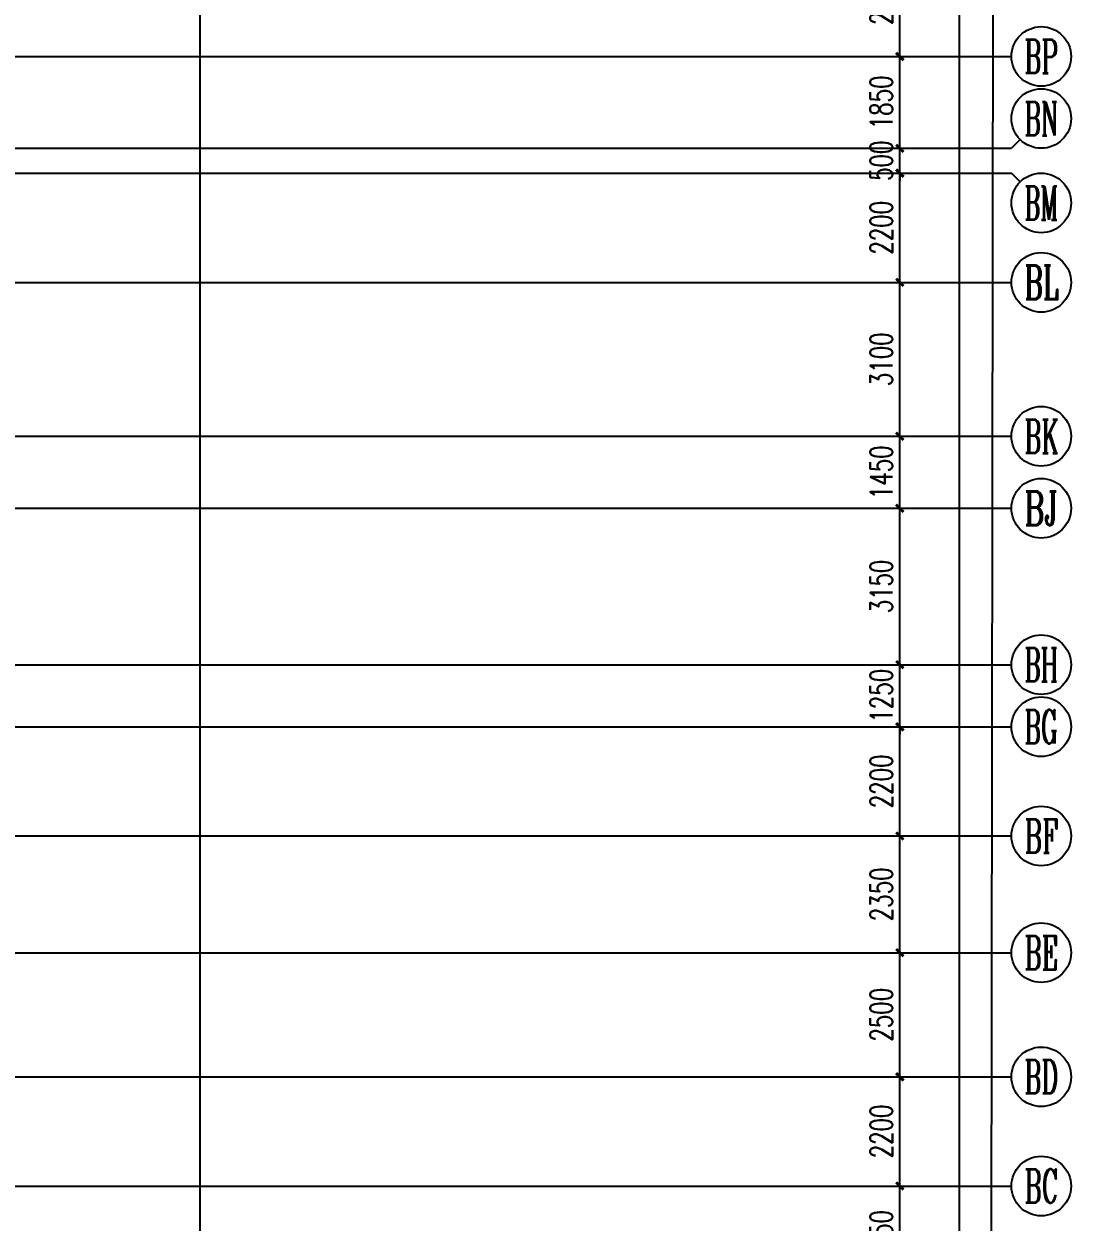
# Model space of a CAD drawing. Extents: x 369444 to 684549, y -549309 to 575337.
# Drawn here: x 610674 to 631771, y 176532 to 200661 of the extents above; entities that cross this region are included whole.
import ezdxf
from ezdxf.enums import TextEntityAlignment as Align

# ---------------------------------------------------------------- set-up
doc = ezdxf.new("R2010")
doc.units = 0
doc.header["$LTSCALE"] = 1000
doc.header["$MEASUREMENT"] = 0
for name, color, linetype in [('AXIS', 3, 'Continuous'), ('AXIS_TEXT', 7, 'Continuous'), ('DOTE', 1, 'Continuous')]:
    doc.layers.add(name, color=color, linetype=linetype)
doc.layers.add('不要动图层', color=140, linetype='Continuous', plot=False)
doc.styles.add('_TCH_AXIS', font='COMPLEX', dxfattribs={"bigfont": 'GBCBIG'})
doc.styles.add('_TCH_DIM_T3', font='SIMPLEX', dxfattribs={"width": 0.705882, "bigfont": 'GBCBIG'})
doc.styles.add('COMPLEX', font='COMPLEX')
doc.dimstyles.new('_TCH_ARCH&&150', dxfattribs={"dimtxt": 446.25, "dimasz": 150, "dimexe": 375, "dimexo": 450, "dimgap": 150, "dimtad": 1, "dimdec": 0, "dimzin": 0, "dimdsep": 46, "dimtxsty": '_TCH_DIM_T3', "dimblk": 'ARCHTICK', "dimcen": 0.09, "dimclrt": 7, "dimazin": 2, "dimtfac": 1, "dimtdec": 0, "dimtix": 1, "dimtmove": 2, "dimatfit": 3, "dimfxl": 0, "dimtolj": 1, "dimtzin": 0, "dimarcsym": 0})

# ---------------------------------------------------------------- blocks, each defined once
blk = doc.blocks.new('_ArchTick')
at = {"color": 0, "linetype": 'ByBlock', "const_width": 0.4}
blk.add_lwpolyline([(-0.5, -0.5), (0.5, 0.5)], dxfattribs=at)
blk = doc.blocks.new('*D829')
at = {"layer": 'AXIS', "color": 0, "lineweight": -2, "transparency": 16777216}
for p, q in [((625021, 177257), (628696, 177257)), ((628321, 175207), (628321, 177257)), ((625021, 175207), (628696, 175207))]:
    blk.add_line(p, q, dxfattribs=at)
at = {"layer": 'Defpoints', "color": 0, "transparency": 16777216}
for p in [(624571, 177257), (628321, 177257), (624571, 175207)]:
    blk.add_point(p, dxfattribs=at)
at = {"layer": 'AXIS', "color": 0, "lineweight": -2, "transparency": 16777216, "xscale": 150, "yscale": 150, "zscale": 150}
for p, rotation in [((628321, 177257), 90), ((628321, 175207), 270)]:
    blk.add_blockref('_ArchTick', p, dxfattribs=dict(at, rotation=rotation))
at = {"layer": 'AXIS', "color": 7, "lineweight": -2, "transparency": 16777216, "insert": (627948, 176232), "char_height": 446.2, "attachment_point": 5, "rotation": 90, "style": '_TCH_DIM_T3'}
blk.add_mtext('\\A1;2050', dxfattribs=at)
blk = doc.blocks.new('*D830')
at = {"layer": 'AXIS', "color": 0, "lineweight": -2, "transparency": 16777216}
for p, q in [((625021, 179457), (628696, 179457)), ((628321, 177257), (628321, 179457)), ((625021, 177257), (628696, 177257))]:
    blk.add_line(p, q, dxfattribs=at)
at = {"layer": 'Defpoints', "color": 0, "transparency": 16777216}
for p in [(624571, 179457), (628321, 179457), (624571, 177257)]:
    blk.add_point(p, dxfattribs=at)
at = {"layer": 'AXIS', "color": 0, "lineweight": -2, "transparency": 16777216, "xscale": 150, "yscale": 150, "zscale": 150}
for p, rotation in [((628321, 179457), 90), ((628321, 177257), 270)]:
    blk.add_blockref('_ArchTick', p, dxfattribs=dict(at, rotation=rotation))
at = {"layer": 'AXIS', "color": 7, "lineweight": -2, "transparency": 16777216, "insert": (627948, 178357), "char_height": 446.2, "attachment_point": 5, "rotation": 90, "style": '_TCH_DIM_T3'}
blk.add_mtext('\\A1;2200', dxfattribs=at)
blk = doc.blocks.new('*D831')
at = {"layer": 'AXIS', "color": 0, "lineweight": -2, "transparency": 16777216}
for p, q in [((625021, 181957), (628696, 181957)), ((628321, 179457), (628321, 181957)), ((625021, 179457), (628696, 179457))]:
    blk.add_line(p, q, dxfattribs=at)
at = {"layer": 'Defpoints', "color": 0, "transparency": 16777216}
for p in [(624571, 181957), (628321, 181957), (624571, 179457)]:
    blk.add_point(p, dxfattribs=at)
at = {"layer": 'AXIS', "color": 0, "lineweight": -2, "transparency": 16777216, "xscale": 150, "yscale": 150, "zscale": 150}
for p, rotation in [((628321, 181957), 90), ((628321, 179457), 270)]:
    blk.add_blockref('_ArchTick', p, dxfattribs=dict(at, rotation=rotation))
at = {"layer": 'AXIS', "color": 7, "lineweight": -2, "transparency": 16777216, "insert": (627948, 180707), "char_height": 446.2, "attachment_point": 5, "rotation": 90, "style": '_TCH_DIM_T3'}
blk.add_mtext('\\A1;2500', dxfattribs=at)
blk = doc.blocks.new('*D832')
at = {"layer": 'AXIS', "color": 0, "lineweight": -2, "transparency": 16777216}
for p, q in [((625021, 184307), (628696, 184307)), ((628321, 181957), (628321, 184307)), ((625021, 181957), (628696, 181957))]:
    blk.add_line(p, q, dxfattribs=at)
at = {"layer": 'Defpoints', "color": 0, "transparency": 16777216}
for p in [(624571, 184307), (628321, 184307), (624571, 181957)]:
    blk.add_point(p, dxfattribs=at)
at = {"layer": 'AXIS', "color": 0, "lineweight": -2, "transparency": 16777216, "xscale": 150, "yscale": 150, "zscale": 150}
for p, rotation in [((628321, 184307), 90), ((628321, 181957), 270)]:
    blk.add_blockref('_ArchTick', p, dxfattribs=dict(at, rotation=rotation))
at = {"layer": 'AXIS', "color": 7, "lineweight": -2, "transparency": 16777216, "insert": (627948, 183132), "char_height": 446.2, "attachment_point": 5, "rotation": 90, "style": '_TCH_DIM_T3'}
blk.add_mtext('\\A1;2350', dxfattribs=at)
blk = doc.blocks.new('*D833')
at = {"layer": 'AXIS', "color": 0, "lineweight": -2, "transparency": 16777216}
for p, q in [((625021, 186507), (628696, 186507)), ((628321, 184307), (628321, 186507)), ((625021, 184307), (628696, 184307))]:
    blk.add_line(p, q, dxfattribs=at)
at = {"layer": 'Defpoints', "color": 0, "transparency": 16777216}
for p in [(624571, 186507), (628321, 186507), (624571, 184307)]:
    blk.add_point(p, dxfattribs=at)
at = {"layer": 'AXIS', "color": 0, "lineweight": -2, "transparency": 16777216, "xscale": 150, "yscale": 150, "zscale": 150}
for p, rotation in [((628321, 186507), 90), ((628321, 184307), 270)]:
    blk.add_blockref('_ArchTick', p, dxfattribs=dict(at, rotation=rotation))
at = {"layer": 'AXIS', "color": 7, "lineweight": -2, "transparency": 16777216, "insert": (627948, 185407), "char_height": 446.2, "attachment_point": 5, "rotation": 90, "style": '_TCH_DIM_T3'}
blk.add_mtext('\\A1;2200', dxfattribs=at)
blk = doc.blocks.new('*D834')
at = {"layer": 'AXIS', "color": 0, "lineweight": -2, "transparency": 16777216}
for p, q in [((625021, 187757), (628696, 187757)), ((628321, 187757), (628321, 187907)), ((628321, 186507), (628321, 187757)), ((625021, 186507), (628696, 186507)), ((628321, 186507), (628321, 186357))]:
    blk.add_line(p, q, dxfattribs=at)
at = {"layer": 'Defpoints', "color": 0, "transparency": 16777216}
for p in [(624571, 187757), (628321, 187757), (624571, 186507)]:
    blk.add_point(p, dxfattribs=at)
at = {"layer": 'AXIS', "color": 0, "lineweight": -2, "transparency": 16777216, "xscale": 150, "yscale": 150, "zscale": 150}
for p, rotation in [((628321, 187757), 270), ((628321, 186507), 90)]:
    blk.add_blockref('_ArchTick', p, dxfattribs=dict(at, rotation=rotation))
at = {"layer": 'AXIS', "color": 7, "lineweight": -2, "transparency": 16777216, "insert": (627948, 187132), "char_height": 446.2, "attachment_point": 5, "rotation": 90, "style": '_TCH_DIM_T3'}
blk.add_mtext('\\A1;1250', dxfattribs=at)
blk = doc.blocks.new('*D835')
at = {"layer": 'AXIS', "color": 0, "lineweight": -2, "transparency": 16777216}
for p, q in [((625021, 190907), (628696, 190907)), ((628321, 187757), (628321, 190907)), ((625021, 187757), (628696, 187757))]:
    blk.add_line(p, q, dxfattribs=at)
at = {"layer": 'Defpoints', "color": 0, "transparency": 16777216}
for p in [(624571, 190907), (628321, 190907), (624571, 187757)]:
    blk.add_point(p, dxfattribs=at)
at = {"layer": 'AXIS', "color": 0, "lineweight": -2, "transparency": 16777216, "xscale": 150, "yscale": 150, "zscale": 150}
for p, rotation in [((628321, 190907), 90), ((628321, 187757), 270)]:
    blk.add_blockref('_ArchTick', p, dxfattribs=dict(at, rotation=rotation))
at = {"layer": 'AXIS', "color": 7, "lineweight": -2, "transparency": 16777216, "insert": (627948, 189332), "char_height": 446.2, "attachment_point": 5, "rotation": 90, "style": '_TCH_DIM_T3'}
blk.add_mtext('\\A1;3150', dxfattribs=at)
blk = doc.blocks.new('*D836')
at = {"layer": 'AXIS', "color": 0, "lineweight": -2, "transparency": 16777216}
for p, q in [((625021, 192357), (628696, 192357)), ((628321, 190907), (628321, 192357)), ((625021, 190907), (628696, 190907))]:
    blk.add_line(p, q, dxfattribs=at)
at = {"layer": 'Defpoints', "color": 0, "transparency": 16777216}
for p in [(624571, 192357), (628321, 192357), (624571, 190907)]:
    blk.add_point(p, dxfattribs=at)
at = {"layer": 'AXIS', "color": 0, "lineweight": -2, "transparency": 16777216, "xscale": 150, "yscale": 150, "zscale": 150}
for p, rotation in [((628321, 192357), 90), ((628321, 190907), 270)]:
    blk.add_blockref('_ArchTick', p, dxfattribs=dict(at, rotation=rotation))
at = {"layer": 'AXIS', "color": 7, "lineweight": -2, "transparency": 16777216, "insert": (627948, 191632), "char_height": 446.2, "attachment_point": 5, "rotation": 90, "style": '_TCH_DIM_T3'}
blk.add_mtext('\\A1;1450', dxfattribs=at)
blk = doc.blocks.new('*D837')
at = {"layer": 'AXIS', "color": 0, "lineweight": -2, "transparency": 16777216}
for p, q in [((625021, 195457), (628696, 195457)), ((628321, 192357), (628321, 195457)), ((625021, 192357), (628696, 192357))]:
    blk.add_line(p, q, dxfattribs=at)
at = {"layer": 'Defpoints', "color": 0, "transparency": 16777216}
for p in [(624571, 195457), (628321, 195457), (624571, 192357)]:
    blk.add_point(p, dxfattribs=at)
at = {"layer": 'AXIS', "color": 0, "lineweight": -2, "transparency": 16777216, "xscale": 150, "yscale": 150, "zscale": 150}
for p, rotation in [((628321, 195457), 90), ((628321, 192357), 270)]:
    blk.add_blockref('_ArchTick', p, dxfattribs=dict(at, rotation=rotation))
at = {"layer": 'AXIS', "color": 7, "lineweight": -2, "transparency": 16777216, "insert": (627948, 193907), "char_height": 446.2, "attachment_point": 5, "rotation": 90, "style": '_TCH_DIM_T3'}
blk.add_mtext('\\A1;3100', dxfattribs=at)
blk = doc.blocks.new('*D838')
at = {"layer": 'AXIS', "color": 0, "lineweight": -2, "transparency": 16777216}
for p, q in [((625021, 197657), (628696, 197657)), ((628321, 195457), (628321, 197657)), ((625021, 195457), (628696, 195457))]:
    blk.add_line(p, q, dxfattribs=at)
at = {"layer": 'Defpoints', "color": 0, "transparency": 16777216}
for p in [(624571, 197657), (628321, 197657), (624571, 195457)]:
    blk.add_point(p, dxfattribs=at)
at = {"layer": 'AXIS', "color": 0, "lineweight": -2, "transparency": 16777216, "xscale": 150, "yscale": 150, "zscale": 150}
for p, rotation in [((628321, 197657), 90), ((628321, 195457), 270)]:
    blk.add_blockref('_ArchTick', p, dxfattribs=dict(at, rotation=rotation))
at = {"layer": 'AXIS', "color": 7, "lineweight": -2, "transparency": 16777216, "insert": (627948, 196557), "char_height": 446.2, "attachment_point": 5, "rotation": 90, "style": '_TCH_DIM_T3'}
blk.add_mtext('\\A1;2200', dxfattribs=at)
blk = doc.blocks.new('*D839')
at = {"layer": 'AXIS', "color": 0, "lineweight": -2, "transparency": 16777216}
for p, q in [((625021, 198157), (628696, 198157)), ((628321, 198157), (628321, 198307)), ((628321, 197657), (628321, 198157)), ((625021, 197657), (628696, 197657)), ((628321, 197657), (628321, 197507))]:
    blk.add_line(p, q, dxfattribs=at)
at = {"layer": 'Defpoints', "color": 0, "transparency": 16777216}
for p in [(624571, 198157), (628321, 198157), (624571, 197657)]:
    blk.add_point(p, dxfattribs=at)
at = {"layer": 'AXIS', "color": 0, "lineweight": -2, "transparency": 16777216, "xscale": 150, "yscale": 150, "zscale": 150}
for p, rotation in [((628321, 198157), 270), ((628321, 197657), 90)]:
    blk.add_blockref('_ArchTick', p, dxfattribs=dict(at, rotation=rotation))
at = {"layer": 'AXIS', "color": 7, "lineweight": -2, "transparency": 16777216, "insert": (627948, 197907), "char_height": 446.2, "attachment_point": 5, "rotation": 90, "style": '_TCH_DIM_T3'}
blk.add_mtext('\\A1;500', dxfattribs=at)
blk = doc.blocks.new('*D840')
at = {"layer": 'AXIS', "color": 0, "lineweight": -2, "transparency": 16777216}
for p, q in [((625021, 200007), (628696, 200007)), ((628321, 198157), (628321, 200007)), ((625021, 198157), (628696, 198157))]:
    blk.add_line(p, q, dxfattribs=at)
at = {"layer": 'Defpoints', "color": 0, "transparency": 16777216}
for p in [(624571, 200007), (628321, 200007), (624571, 198157)]:
    blk.add_point(p, dxfattribs=at)
at = {"layer": 'AXIS', "color": 0, "lineweight": -2, "transparency": 16777216, "xscale": 150, "yscale": 150, "zscale": 150}
for p, rotation in [((628321, 200007), 90), ((628321, 198157), 270)]:
    blk.add_blockref('_ArchTick', p, dxfattribs=dict(at, rotation=rotation))
at = {"layer": 'AXIS', "color": 7, "lineweight": -2, "transparency": 16777216, "insert": (627948, 199082), "char_height": 446.2, "attachment_point": 5, "rotation": 90, "style": '_TCH_DIM_T3'}
blk.add_mtext('\\A1;1850', dxfattribs=at)
blk = doc.blocks.new('*D841')
at = {"layer": 'AXIS', "color": 0, "lineweight": -2, "transparency": 16777216}
for p, q in [((625021, 202357), (628696, 202357)), ((628321, 200007), (628321, 202357)), ((625021, 200007), (628696, 200007))]:
    blk.add_line(p, q, dxfattribs=at)
at = {"layer": 'Defpoints', "color": 0, "transparency": 16777216}
for p in [(624571, 202357), (628321, 202357), (624571, 200007)]:
    blk.add_point(p, dxfattribs=at)
at = {"layer": 'AXIS', "color": 0, "lineweight": -2, "transparency": 16777216, "xscale": 150, "yscale": 150, "zscale": 150}
for p, rotation in [((628321, 202357), 90), ((628321, 200007), 270)]:
    blk.add_blockref('_ArchTick', p, dxfattribs=dict(at, rotation=rotation))
at = {"layer": 'AXIS', "color": 7, "lineweight": -2, "transparency": 16777216, "insert": (627948, 201182), "char_height": 446.2, "attachment_point": 5, "rotation": 90, "style": '_TCH_DIM_T3'}
blk.add_mtext('\\A1;2350', dxfattribs=at)
blk = doc.blocks.new('*D948')
at = {"layer": 'AXIS', "color": 0, "lineweight": -2, "transparency": 16777216}
for p, q in [((625021, 470507), (629896, 470507)), ((629521, 65157), (629521, 470507)), ((625021, 65157), (629896, 65157))]:
    blk.add_line(p, q, dxfattribs=at)
at = {"layer": 'Defpoints', "color": 0, "transparency": 16777216}
for p in [(624571, 470507), (629521, 470507), (624571, 65157)]:
    blk.add_point(p, dxfattribs=at)
at = {"layer": 'AXIS', "color": 0, "lineweight": -2, "transparency": 16777216, "xscale": 150, "yscale": 150, "zscale": 150}
for p, rotation in [((629521, 470507), 90), ((629521, 65157), 270)]:
    blk.add_blockref('_ArchTick', p, dxfattribs=dict(at, rotation=rotation))
at = {"layer": 'AXIS', "color": 7, "lineweight": -2, "transparency": 16777216, "insert": (629148, 267832), "char_height": 446.2, "attachment_point": 5, "rotation": 90, "style": '_TCH_DIM_T3'}
blk.add_mtext('\\A1;405350', dxfattribs=at)
blk = doc.blocks.new('_AXISO')
blk.add_circle((0, 0), 0.5)
at = {"layer": 'AXIS_TEXT', "style": 'COMPLEX', "width": 1.041667}
blk.add_attdef('A', text='', height=0.56, dxfattribs=at).set_placement((-0.25, -0.28), (0.25, -0.28), align=Align.FIT)

msp = doc.modelspace()

# ---------------------------------------------------------------- linework, layer by layer
at = {"layer": 'AXIS'}
for p, q in [((624570.9, 200007), (630570.9, 200007)), ((624570.9, 198157), (630570.9, 198157)), ((630746.7, 198332.7), (630570.9, 198157)), ((624570.9, 197657), (630570.9, 197657)), ((630746.7, 197481.2), (630570.9, 197657)), ((624570.9, 195457), (630570.9, 195457)), ((624570.9, 192356.9), (630570.9, 192356.9)), ((624570.9, 190907), (630570.9, 190907)), ((624570.9, 187757), (630570.9, 187757)), ((624570.9, 186507), (630570.9, 186507)), ((624570.9, 184307), (630570.9, 184307)), ((624570.9, 181957), (630570.9, 181957)), ((624570.9, 179457), (630570.9, 179457)), ((624570.9, 177257), (630570.9, 177257))]:
    msp.add_line(p, q, dxfattribs=at)
at = {"layer": 'DOTE', "color": 8}
msp.add_line((614224.5, 59364.2), (614224.5, 476704.8), dxfattribs=at)
at = {"layer": 'DOTE', "color": 8, "lineweight": -2}
for p, q in [((377844.4, 200007), (624570.9, 200007)), ((377844.4, 198157), (624570.9, 198157)), ((377844.4, 197657), (624570.9, 197657)), ((377844.4, 195457), (624570.9, 195457)), ((377844.4, 192356.9), (624570.9, 192356.9)), ((377844.4, 190907), (624570.9, 190907)), ((377844.4, 187757), (624570.9, 187757)), ((377844.4, 186507), (624570.9, 186507)), ((377844.4, 184307), (624570.9, 184307)), ((377844.4, 181957), (624570.9, 181957)), ((377844.4, 179457), (624570.9, 179457)), ((377844.4, 177257), (624570.9, 177257))]:
    msp.add_line(p, q, dxfattribs=at)
at = {"layer": '不要动图层'}
msp.add_lwpolyline([(374141.4, 480401.6), (608632.4, 480035.6), (630599.4, 458002.6), (630103.6, 140971.4), (534606.6, 140971.5), (534606.6, 44667.5), (383961.4, 44901.6), (384134.4, 155731.6), (384114.4, 173450.6), (374190.4, 173466.6), (373839.4, 234426.6), (373748.4, 250410.6), (374011.4, 393904.6)], close=True, dxfattribs=at)

# ---------------------------------------------------------------- block references
at = {"layer": 'AXIS', "lineweight": -2}
ref = msp.add_blockref('_AXISO', (631170.9, 200007), dxfattribs=dict(at, xscale=1200, yscale=1200, zscale=1200))
ref.add_attrib('A', 'BP', dxfattribs={"layer": 'AXIS_TEXT', "lineweight": -2, "ltscale": 6, "height": 678.82, "style": '_TCH_AXIS', "width": 0.538462}).set_placement((630831.5, 199667.6), (631510.4, 199667.6), align=Align.FIT)
ref = msp.add_blockref('_AXISO', (631170.9, 198757), dxfattribs=dict(at, xscale=1200, yscale=1200, zscale=1200))
ref.add_attrib('A', 'BN', dxfattribs={"layer": 'AXIS_TEXT', "lineweight": -2, "ltscale": 6, "height": 678.82, "style": '_TCH_AXIS', "width": 0.512195}).set_placement((630831.5, 198417.6), (631510.4, 198417.6), align=Align.FIT)
ref = msp.add_blockref('_AXISO', (631170.9, 197057), dxfattribs=dict(at, xscale=1200, yscale=1200, zscale=1200))
ref.add_attrib('A', 'BM', dxfattribs={"layer": 'AXIS_TEXT', "lineweight": -2, "ltscale": 6, "height": 678.82, "style": '_TCH_AXIS', "width": 0.488372}).set_placement((630831.5, 196717.6), (631510.4, 196717.6), align=Align.FIT)
ref = msp.add_blockref('_AXISO', (631170.9, 195457), dxfattribs=dict(at, xscale=1200, yscale=1200, zscale=1200))
ref.add_attrib('A', 'BL', dxfattribs={"layer": 'AXIS_TEXT', "lineweight": -2, "ltscale": 6, "height": 678.82, "style": '_TCH_AXIS', "width": 0.567568}).set_placement((630831.5, 195117.6), (631510.4, 195117.6), align=Align.FIT)
ref = msp.add_blockref('_AXISO', (631170.9, 192356.9), dxfattribs=dict(at, xscale=1200, yscale=1200, zscale=1200))
ref.add_attrib('A', 'BK', dxfattribs={"layer": 'AXIS_TEXT', "lineweight": -2, "ltscale": 6, "height": 678.82, "style": '_TCH_AXIS', "width": 0.512195}).set_placement((630831.5, 192017.5), (631510.4, 192017.5), align=Align.FIT)
ref = msp.add_blockref('_AXISO', (631170.9, 190907), dxfattribs=dict(at, xscale=1200, yscale=1200, zscale=1200))
ref.add_attrib('A', 'BJ', dxfattribs={"layer": 'AXIS_TEXT', "lineweight": -2, "ltscale": 6, "height": 678.82, "style": '_TCH_AXIS', "width": 0.636364}).set_placement((630831.5, 190567.6), (631510.4, 190567.6), align=Align.FIT)
ref = msp.add_blockref('_AXISO', (631170.9, 187757), dxfattribs=dict(at, xscale=1200, yscale=1200, zscale=1200))
ref.add_attrib('A', 'BH', dxfattribs={"layer": 'AXIS_TEXT', "lineweight": -2, "ltscale": 6, "height": 678.82, "style": '_TCH_AXIS', "width": 0.5}).set_placement((630831.5, 187417.6), (631510.4, 187417.6), align=Align.FIT)
ref = msp.add_blockref('_AXISO', (631170.9, 186507), dxfattribs=dict(at, xscale=1200, yscale=1200, zscale=1200))
ref.add_attrib('A', 'BG', dxfattribs={"layer": 'AXIS_TEXT', "lineweight": -2, "ltscale": 6, "height": 678.82, "style": '_TCH_AXIS', "width": 0.525}).set_placement((630831.5, 186167.6), (631510.4, 186167.6), align=Align.FIT)
ref = msp.add_blockref('_AXISO', (631170.9, 184307), dxfattribs=dict(at, xscale=1200, yscale=1200, zscale=1200))
ref.add_attrib('A', 'BF', dxfattribs={"layer": 'AXIS_TEXT', "lineweight": -2, "ltscale": 6, "height": 678.82, "style": '_TCH_AXIS', "width": 0.552632}).set_placement((630831.5, 183967.6), (631510.4, 183967.6), align=Align.FIT)
ref = msp.add_blockref('_AXISO', (631170.9, 181957), dxfattribs=dict(at, xscale=1200, yscale=1200, zscale=1200))
ref.add_attrib('A', 'BE', dxfattribs={"layer": 'AXIS_TEXT', "lineweight": -2, "ltscale": 6, "height": 678.82, "style": '_TCH_AXIS', "width": 0.552632}).set_placement((630831.5, 181617.6), (631510.4, 181617.6), align=Align.FIT)
ref = msp.add_blockref('_AXISO', (631170.9, 179457), dxfattribs=dict(at, xscale=1200, yscale=1200, zscale=1200))
ref.add_attrib('A', 'BD', dxfattribs={"layer": 'AXIS_TEXT', "lineweight": -2, "ltscale": 6, "height": 678.82, "style": '_TCH_AXIS', "width": 0.538462}).set_placement((630831.5, 179117.6), (631510.4, 179117.6), align=Align.FIT)
ref = msp.add_blockref('_AXISO', (631170.9, 177257), dxfattribs=dict(at, xscale=1200, yscale=1200, zscale=1200))
ref.add_attrib('A', 'BC', dxfattribs={"layer": 'AXIS_TEXT', "lineweight": -2, "ltscale": 6, "height": 678.82, "style": '_TCH_AXIS', "width": 0.567568}).set_placement((630831.5, 176917.6), (631510.4, 176917.6), align=Align.FIT)

# ---------------------------------------------------------------- dimensions: what is measured, and where the dimension line sits
for p1, p2, distance, text, picture, middle in [((624570.9, 65157), (624570.9, 470507), -4950, '405350', '*D948', (629147.8, 267832)), ((624570.9, 200007), (624570.9, 202357), -3750, '2350', '*D841', (627947.8, 201182)), ((624570.9, 198157), (624570.9, 200007), -3750, '1850', '*D840', (627947.8, 199082)), ((624570.9, 197657), (624570.9, 198157), -3750, '500', '*D839', (627947.8, 197907)), ((624570.9, 195457), (624570.9, 197657), -3750, '2200', '*D838', (627947.8, 196557)), ((624570.9, 192356.9), (624570.9, 195457), -3750, '3100', '*D837', (627947.8, 193906.9)), ((624570.9, 190907), (624570.9, 192356.9), -3750, '1450', '*D836', (627947.8, 191631.9)), ((624570.9, 187757), (624570.9, 190907), -3750, '3150', '*D835', (627947.8, 189332)), ((624570.9, 186507), (624570.9, 187757), -3750, '1250', '*D834', (627947.8, 187132)), ((624570.9, 184307), (624570.9, 186507), -3750, '2200', '*D833', (627947.8, 185407)), ((624570.9, 181957), (624570.9, 184307), -3750, '2350', '*D832', (627947.8, 183132)), ((624570.9, 179457), (624570.9, 181957), -3750, '2500', '*D831', (627947.8, 180707)), ((624570.9, 177257), (624570.9, 179457), -3750, '2200', '*D830', (627947.8, 178357)), ((624570.9, 175207), (624570.9, 177257), -3750, '2050', '*D829', (627947.8, 176232))]:
    dim = msp.add_aligned_dim(p1=p1, p2=p2, distance=distance, text=text, dimstyle='_TCH_ARCH&&150', dxfattribs=at)
    dim.commit()
    dim.dimension.update_dxf_attribs({"geometry": picture, "text_midpoint": middle})

doc.saveas('drawing.dxf')
